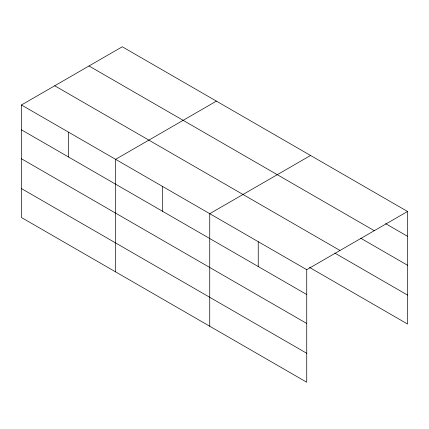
<?xml version="1.0" encoding="UTF-8"?>
<svg xmlns="http://www.w3.org/2000/svg" width="429" height="429" viewBox="0 0 429 429"><rect width="100%" height="100%" fill="white"/><g stroke="black" fill="none" stroke-linecap="round" stroke-linejoin="round"><path stroke-width="0.64" d="M21.45 104.982L306.73 269.685L306.73 382.228L21.45 217.519L21.45 104.982L122.27 46.772L407.55 211.481L407.55 324.018L309.406 267.358M216.409 101.126L115.594 159.336L115.594 271.873M310.553 155.48L209.738 213.685L209.738 326.228M306.73 269.685L407.55 211.481M385.612 223.654L407.55 236.32M88.996 65.98L374.281 230.689M360.784 238.261L407.55 265.261M54.719 85.773L340.004 250.477M334.802 253.078L407.55 295.077M21.45 129.821L306.73 294.53M21.45 158.762L306.73 323.471M21.45 188.578L306.73 353.287M258.237 241.688L258.237 266.527M162.666 186.508L162.666 211.352M68.522 132.159L68.522 156.998"/></g></svg>
